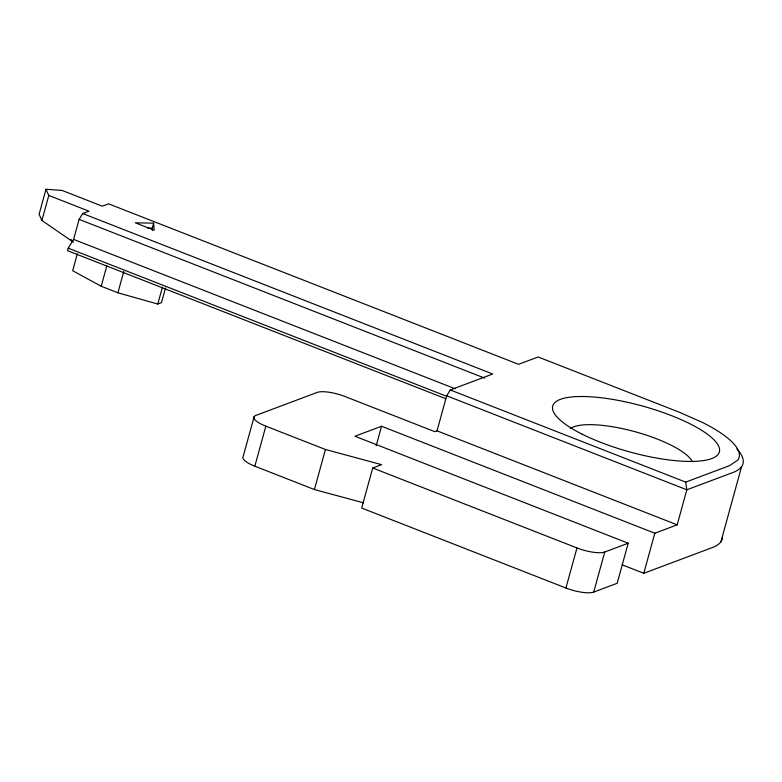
<?xml version="1.0" encoding="UTF-8"?>
<svg xmlns="http://www.w3.org/2000/svg" width="782" height="782" viewBox="0 0 782 782"><rect width="100%" height="100%" fill="white"/><g stroke="black" fill="none" stroke-linecap="round" stroke-linejoin="round"><path stroke-width="1.17" d="M685.697 482.113L686.831 489.796L677.183 524.839L654.827 533.226L381.557 426.249L354.93 436.239L628.2 543.216L617.164 583.274L593.714 592.082A21.603 5.953 15.4 0 1 565.924 588.005L361.685 508.056L372.711 467.998L381.587 464.664L325.439 449.484L265.86 426.17A21.603 5.953 15.4 0 1 255.831 415.438L317.169 392.417A21.613 5.953 15.4 0 1 344.95 396.484L434.821 431.664L437.03 430.833L446.688 395.8L450.285 389.954L685.697 482.113L729.508 465.671L737.788 460.09A106.909 29.472 15.4 0 0 702.676 422.544L679.666 412.368L538.133 356.973L518.534 364.314L108.561 203.828L102.295 206.184L62.11 190.456L45.991 189.254L39.1 214.278L41.896 220.485L73.42 242.156M41.896 220.485L48.797 195.451L45.991 189.254M48.797 195.451L88.982 211.179L82.716 213.535L79.119 219.371L73.596 239.4L68.2 248.158L67.516 250.66L445.711 398.703M77.33 253.837L72.677 270.728L101.201 286.251L117.906 292.791L157.778 304.042L161.454 302.663L165.491 288.02M101.201 286.251L106.782 265.968M117.906 292.791L123.8 271.383M152.441 230.524L152.246 228.178L153.624 223.173L135.296 222.802L154.201 230.201L153.624 223.173M157.778 304.042L162.431 287.15M254.179 416.552L243.143 456.571A21.603 5.953 15.4 0 0 254.834 466.189L314.403 489.552L363.532 502.826M254.834 466.189L265.86 426.17M314.403 489.552L325.439 449.484M376.201 445.711L381.557 426.249M565.924 588.005L576.96 547.938A21.603 5.953 15.4 0 0 604.75 552.014L628.2 543.216M593.714 592.082L604.75 552.014M622.247 564.848L643.791 573.284L654.827 533.226M720.906 541.789L741.59 466.678M450.285 389.954L492.709 374.021L82.716 213.535M643.791 573.284L712.314 547.576A112.354 30.967 15.4 0 0 722.558 537.439M147.661 228.08L152.246 228.178M79.119 219.371L484.566 378.077M73.596 239.4L455.202 388.771M446.688 395.8L686.831 489.796L732.998 472.475A112.354 30.967 15.4 0 0 736.83 448.956M68.2 248.158L446.395 396.191M437.03 430.833L677.183 524.839M372.711 467.998L576.96 547.938M70.908 239.536L72.775 241.022M570.322 428.634A64.818 17.869 15.4 0 1 633.958 431.42A64.818 17.869 15.4 0 1 692.275 461.468M582.17 434.176A86.431 23.822 15.4 0 0 718.296 454.127A86.431 23.822 15.4 0 0 607.653 398.615A86.431 23.822 15.4 0 0 582.17 434.176"/></g></svg>
